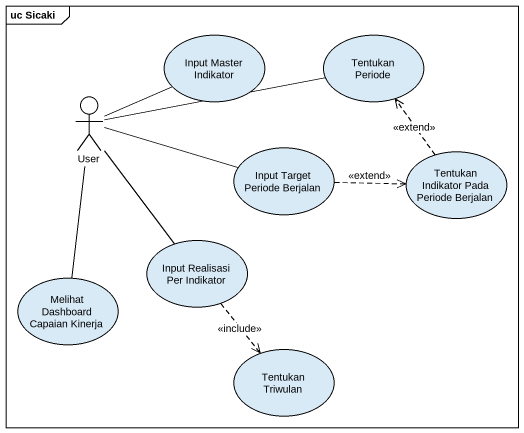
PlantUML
@startuml
mainframe uc Sicaki
usecase "Input Master Indikator" as Input_Master_Indikator
usecase "Tentukan Periode" as Tentukan_Periode
actor User
usecase "Input Target Periode Berjalan" as Input_Target_Periode
usecase "Tentukan Indikator Pada Periode Berjalan" as Tentukan_Indikator_Pada
usecase "Input Realisasi Per Indikator" as Input_Realisasi_Per
usecase "Melihat Dashboard Capaian Kinerja" as Melihat_Dashboard_Capaian
usecase "Tentukan Triwulan" as Tentukan_Triwulan
User -right- Input_Master_Indikator
User -right- Tentukan_Periode
User -right- Input_Target_Periode
User -- Input_Realisasi_Per
User -- Melihat_Dashboard_Capaian
Input_Target_Periode .right.> Tentukan_Indikator_Pada : <<extend>>
Tentukan_Indikator_Pada .up.> Tentukan_Periode : <<extend>>
Input_Realisasi_Per ..> Tentukan_Triwulan : <<include>>
@enduml
